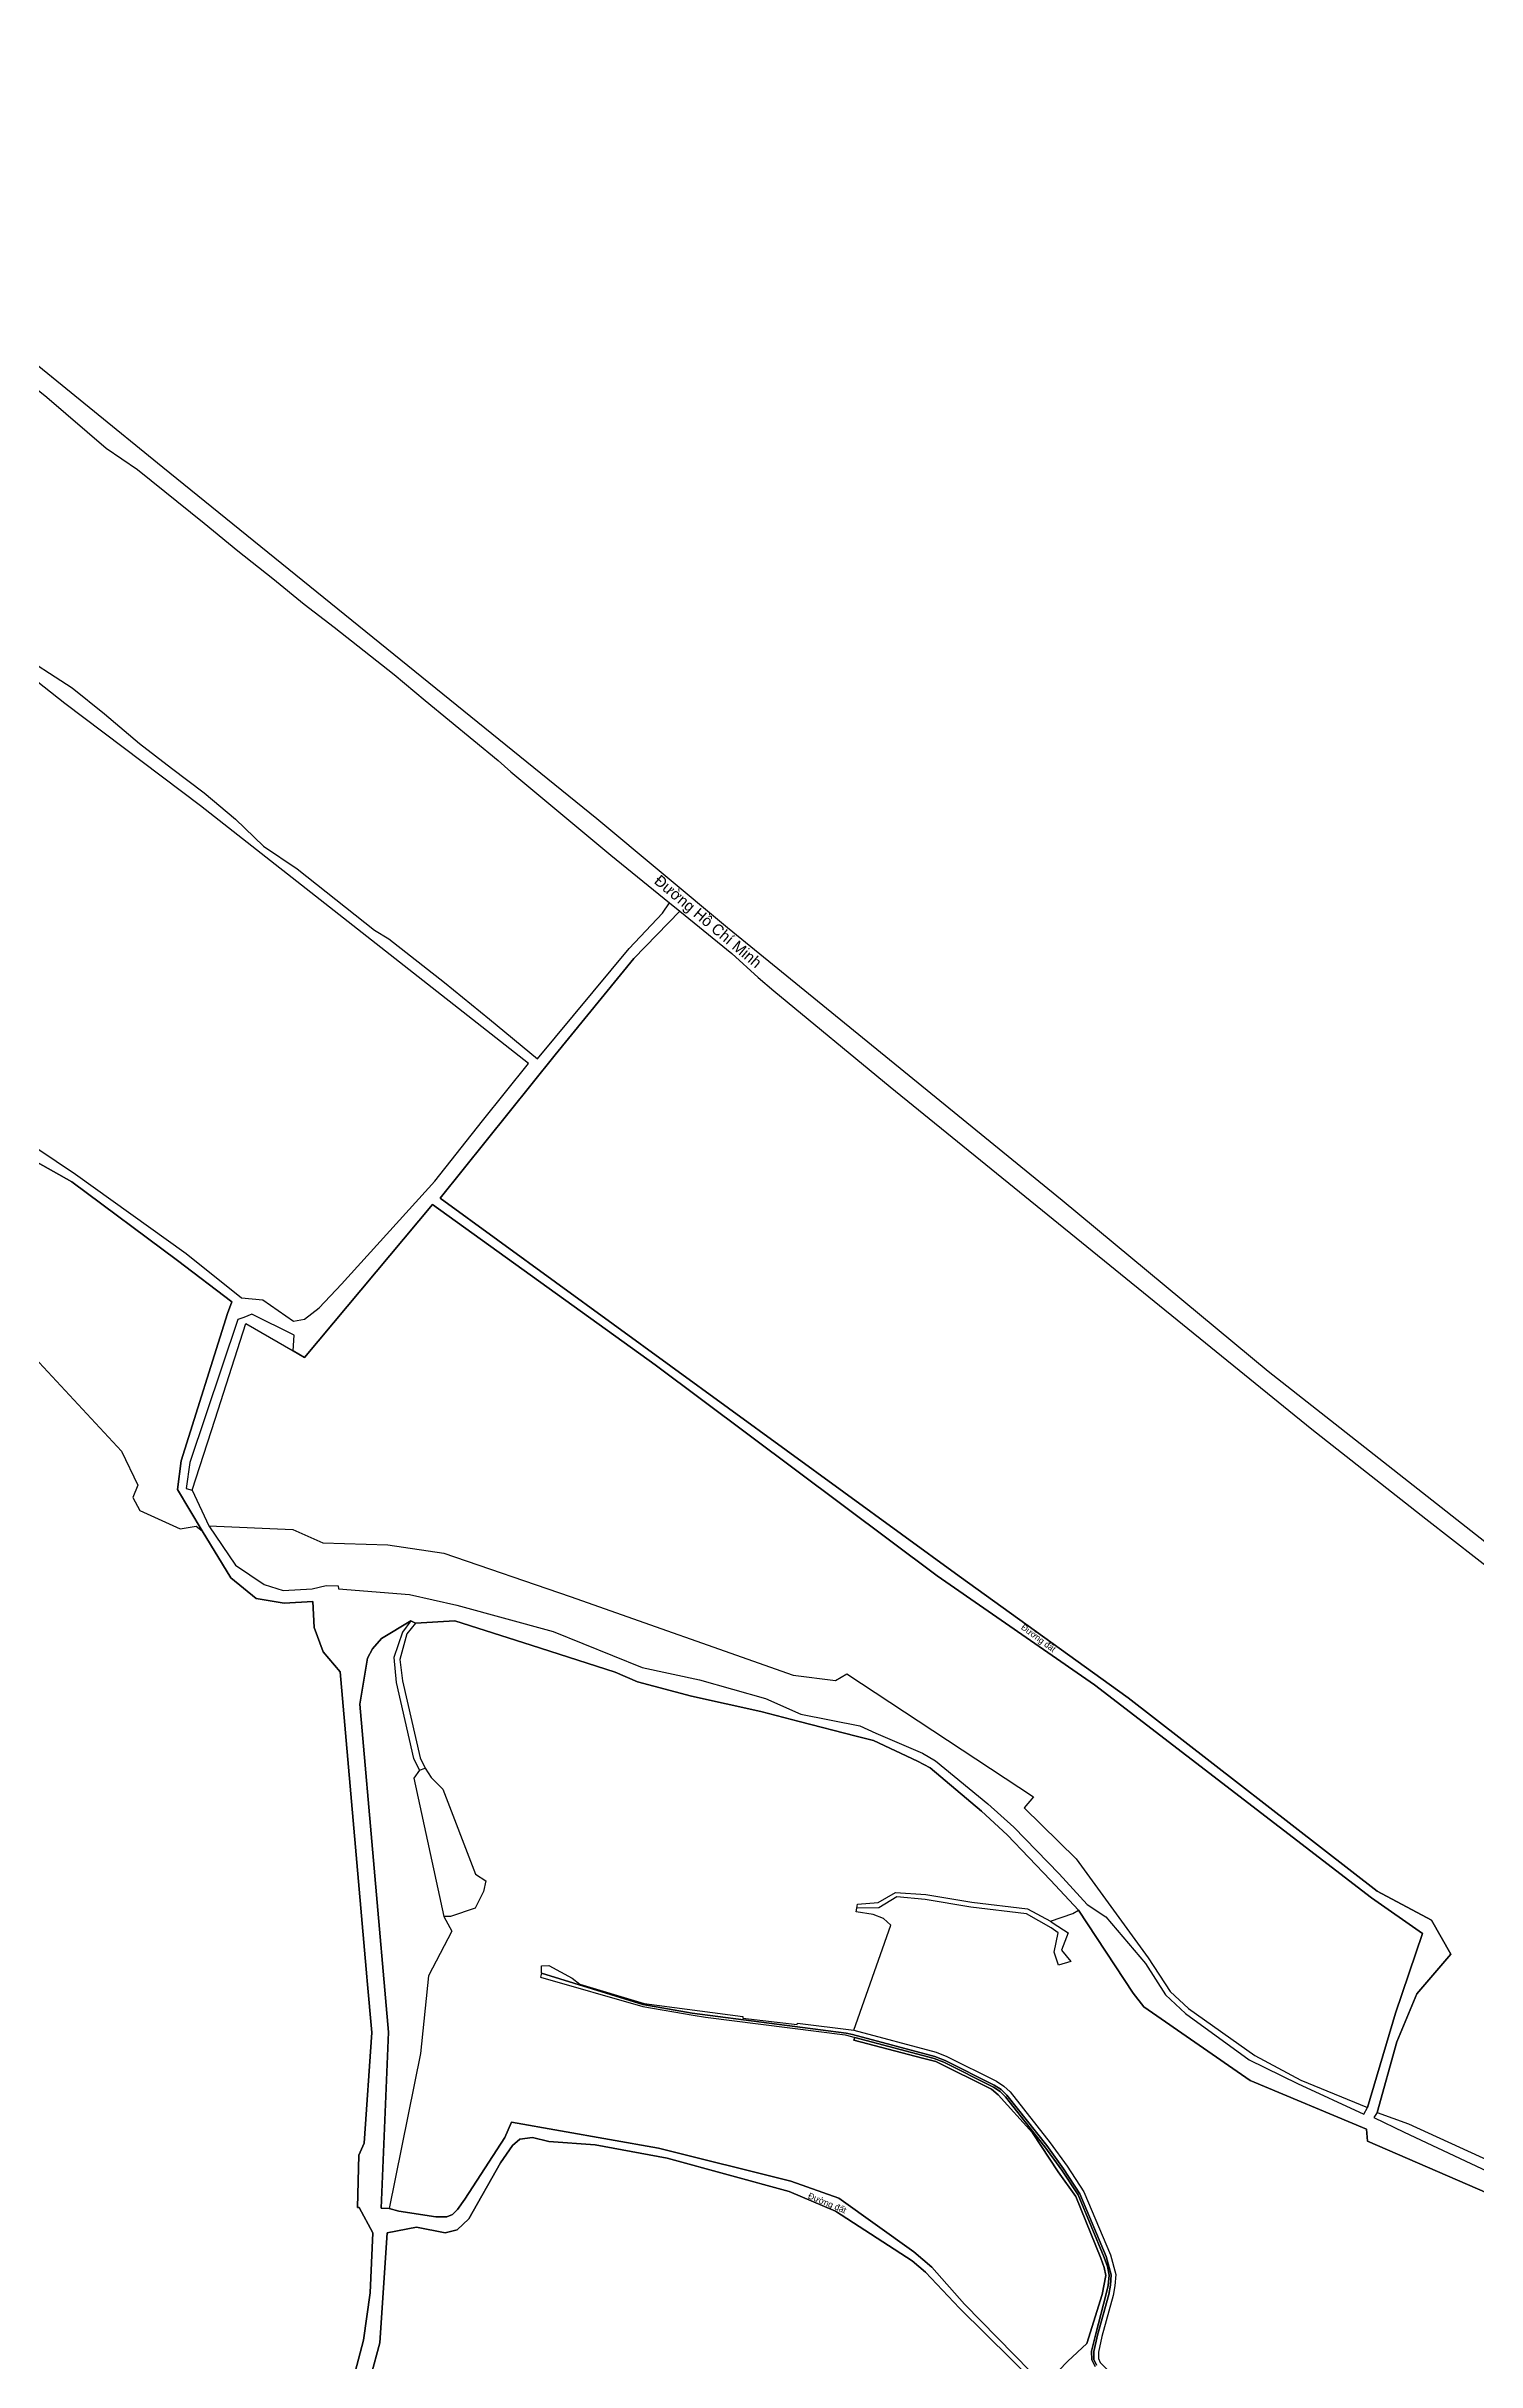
# Model space of a CAD drawing. Extents: x 548434 to 553028, y 1835329 to 1842282.
# Drawn here: x 550981 to 551475, y 1840261 to 1841060 of the extents above; entities that cross this region are included whole.
import ezdxf

# ---------------------------------------------------------------- set-up
doc = ezdxf.new("R2010")
doc.units = 0
doc.layers.add('Level 30', color=7, linetype='Continuous')
doc.layers.add('Level 5', color=7, linetype='Continuous')

msp = doc.modelspace()

# ---------------------------------------------------------------- linework, layer by layer
at = {"layer": 'Level 30'}
for p, q in [((551196.14, 1840764.7), (551199.67, 1840761.8)), ((551031.29, 1840561.93), (551037.11, 1840549.53)), ((551106.86, 1840516.73), (551108.43, 1840515.94)), ((551109.86, 1840465.23), (551111.76, 1840465.92))]:
    msp.add_line(p, q, dxfattribs=at)
for points in [[(549853.1, 1841859.96), (550014.42, 1841724.51), (550204.08, 1841572.5), (550314.6, 1841485.03), (550337.63, 1841466.92), (550526.39, 1841317.04), (550664.92, 1841204.56), (550710.99, 1841167.64), (550814.61, 1841084.02), (550868.57, 1841039.41), (551021.2, 1840915.07), (551170.99, 1840793.79), (551216.15, 1840756.13), (551331.64, 1840662.06), (551402.82, 1840602.97), (551491.07, 1840533.55), (551570.46, 1840470.14), (551648.24, 1840409.17), (551688.16, 1840378.44), (551725.37, 1840347.81), (551873.45, 1840232.8)], [(550949.96, 1840964.42), (550981.13, 1840939.26), (551001.64, 1840921.71), (551012.47, 1840914.27), (551035.47, 1840895.74), (551047.06, 1840886.25), (551059.2, 1840876.69), (551070.04, 1840867.86), (551080.35, 1840859.84), (551101.11, 1840843.49), (551111.74, 1840834.56), (551136.98, 1840813.84), (551141.38, 1840809.91), (551175.88, 1840781.12), (551196.14, 1840764.7)], [(550943.93, 1840702.64), (550991.04, 1840671.03), (551029.23, 1840643.58), (551048.32, 1840628.34), (551055.7, 1840627.6), (551066.36, 1840620.26), (551070.06, 1840620.92), (551075.12, 1840624.78), (551082.94, 1840632.98), (551115.09, 1840668.55), (551131.5, 1840689.35), (551147.38, 1840709.18), (551034.17, 1840798.22), (550987.34, 1840833.57), (550914.85, 1840890.69)], [(551147.38, 1840709.18), (551034.17, 1840798.22), (550987.34, 1840833.57), (550914.85, 1840890.69)], [(550970.06, 1840851.81), (550989.95, 1840838.88), (551001.02, 1840829.97), (551013.12, 1840819.73), (551024.17, 1840811.14), (551035.48, 1840802.7), (551046.29, 1840793.54), (551055.92, 1840784.27), (551067.59, 1840776.42), (551094.31, 1840755.24), (551099.25, 1840752.22), (551118.46, 1840737.14), (551134.02, 1840724.49), (551150.52, 1840710.82), (551182.23, 1840748.93), (551193.67, 1840761.17), (551196.14, 1840764.7)], [(550970.06, 1840851.81), (550989.95, 1840838.88), (551001.02, 1840829.97), (551013.12, 1840819.73), (551024.17, 1840811.14), (551035.48, 1840802.7), (551046.29, 1840793.54), (551055.92, 1840784.27), (551067.59, 1840776.42), (551094.31, 1840755.24), (551099.25, 1840752.22), (551118.46, 1840737.14), (551134.02, 1840724.49), (551150.52, 1840710.82), (551182.23, 1840748.93), (551193.67, 1840761.17), (551196.14, 1840764.7)], [(551196.14, 1840764.7), (551199.67, 1840761.8), (551183.8, 1840745.41), (551156.6, 1840712.23), (551117, 1840662.7), (551296.12, 1840532.21), (551354.44, 1840490.14), (551440.43, 1840423.43), (551459.1, 1840413.38), (551465.82, 1840401.65), (551454.04, 1840387.99), (551447.22, 1840371.4), (551440.36, 1840347.03), (551439.28, 1840345.22), (551449.76, 1840340.2), (551495.74, 1840318.51)], [(551440.36, 1840347.03), (551447.22, 1840371.4), (551454.04, 1840387.99), (551465.82, 1840401.65), (551459.1, 1840413.38), (551440.43, 1840423.43), (551354.44, 1840490.14), (551296.12, 1840532.21), (551117, 1840662.7), (551156.6, 1840712.23), (551183.8, 1840745.41), (551199.67, 1840761.8)], [(551199.67, 1840761.8), (551217.6, 1840747.23), (551226.77, 1840738.9), (551232.13, 1840734.28), (551272.31, 1840701.17), (551417.84, 1840582.88), (551457.17, 1840552.03), (551483.82, 1840531.31), (551495.21, 1840521.83), (551507.95, 1840511.03), (551537.18, 1840488.37), (551544.83, 1840481.9), (551561.72, 1840468.55), (551568.13, 1840463.69), (551579.32, 1840455.76), (551612.89, 1840429.11)], [(550943.93, 1840702.64), (550991.04, 1840671.03), (551029.23, 1840643.58), (551048.32, 1840628.34), (551055.7, 1840627.6), (551066.36, 1840620.26), (551070.06, 1840620.92), (551075.12, 1840624.78), (551082.94, 1840632.98), (551115.09, 1840668.55), (551131.5, 1840689.35), (551147.38, 1840709.18)], [(551087.58, 1840257.47), (551090.53, 1840268.36), (551092.73, 1840284.69), (551093.67, 1840305.39), (551089.01, 1840314.17), (551088.39, 1840314.17), (551088.92, 1840332.26), (551090.73, 1840336.4), (551093.32, 1840374.55), (551091.79, 1840392.49), (551091.65, 1840393.81), (551082.45, 1840499.14), (551076.61, 1840506.04), (551073.49, 1840514.44), (551073, 1840523.43), (551063.04, 1840522.82), (551053.38, 1840524.49), (551044.7, 1840531.62), (551034.75, 1840547.8), (551026.22, 1840562.1), (551027.57, 1840572.05), (551043.56, 1840622.82), (551044.98, 1840626.89), (551026.23, 1840641.17), (550989.82, 1840668.34), (550975.31, 1840676.53)], [(550975.31, 1840676.53), (550989.82, 1840668.34), (551026.23, 1840641.17), (551044.98, 1840626.89), (551043.56, 1840622.82), (551027.57, 1840572.05), (551026.22, 1840562.1), (551034.75, 1840547.8)], [(551066.21, 1840610.04), (551070.15, 1840607.73), (551114.28, 1840660.5), (551191.19, 1840605.11), (551288.45, 1840532.26), (551342.86, 1840494.6), (551438.49, 1840421.07), (551456.04, 1840408.84), (551446.73, 1840381.23), (551437.06, 1840348.73)], [(550952.99, 1840633.31), (551006.99, 1840575.37), (551012.56, 1840563.56), (551010.88, 1840559.29), (551013.22, 1840554.82), (551027.2, 1840548.57), (551032.69, 1840549.49), (551034.75, 1840547.8)], [(551066.21, 1840610.04), (551066.52, 1840615.38), (551051.92, 1840622.62), (551049.15, 1840621.48), (551047.06, 1840620.85), (551030.57, 1840571.4), (551029.22, 1840562.49), (551031.29, 1840561.93)], [(551031.29, 1840561.93), (551039.33, 1840586.34), (551049.9, 1840619.46), (551066.21, 1840610.04)], [(551034.75, 1840547.8), (551044.7, 1840531.62), (551053.38, 1840524.49), (551063.04, 1840522.82), (551073, 1840523.43), (551073.49, 1840514.44), (551076.61, 1840506.04), (551082.45, 1840499.14), (551091.65, 1840393.81), (551091.79, 1840392.49), (551093.32, 1840374.55), (551090.73, 1840336.4), (551088.92, 1840332.26), (551088.39, 1840314.17), (551089.01, 1840314.17), (551093.67, 1840305.39), (551092.73, 1840284.69), (551090.53, 1840268.36), (551087.58, 1840257.47), (551082.01, 1840238.97), (551081.3667, 1840231.8023)], [(551037.11, 1840549.53), (551066.12, 1840548.3), (551076.44, 1840543.63), (551098.86, 1840543.01), (551118.2, 1840540.1), (551161.85, 1840525.11), (551238.84, 1840498), (551253.43, 1840496.18), (551257.28, 1840498.42), (551321.76, 1840456), (551318.544, 1840452.234), (551336.45, 1840434.6), (551361.33, 1840400.44), (551368.98, 1840388.72), (551375.21, 1840382.9), (551398.13, 1840366.63), (551414.04, 1840358.14), (551437.06, 1840348.73)], [(551037.11, 1840549.53), (551046.24, 1840536.02), (551056.23, 1840529.35), (551062.8, 1840527.2), (551072.7, 1840527.84), (551077.64, 1840529), (551081.72, 1840528.86), (551081.83, 1840527.85), (551106.38, 1840525.85), (551122.75, 1840522.12), (551155.9, 1840513.07), (551186.7, 1840500.69), (551206.46, 1840496.37), (551229.24, 1840489.98), (551241.41, 1840484.5), (551261.82, 1840480.46), (551267.35, 1840477.95), (551283.39, 1840471.04), (551287.92, 1840468.4), (551305.95, 1840453.6), (551314.99, 1840445.54), (551330.63, 1840429.38), (551340.23, 1840418.78), (551346.74, 1840414.57), (551360.48, 1840398.44), (551367.27, 1840387.61), (551374.19, 1840381.18), (551396.19, 1840365.11), (551412.86, 1840356.94), (551435.83, 1840346.4), (551437.06, 1840348.73)], [(551356.2, 1840388.16), (551337.34, 1840416.8), (551327.63, 1840427.22), (551312.66, 1840442.84), (551303.82, 1840451.05), (551286.04, 1840465.95), (551281.66, 1840468.31), (551266.55, 1840475.38), (551260.55, 1840476.97), (551240.83, 1840481.96), (551227.69, 1840485.44), (551203.73, 1840490.78), (551185.1, 1840495.64), (551177.41, 1840498.98), (551148.38, 1840508.33), (551122.02, 1840516.7), (551108.43, 1840515.94), (551106.86, 1840516.73), (551096.72, 1840510.62), (551093.56, 1840507.04), (551091.87, 1840503.91), (551089.22, 1840487.92), (551099.1, 1840374.7), (551096.5708, 1840313.94), (551099.39, 1840313.86), (551102.69, 1840312.96), (551115.45, 1840310.98), (551119.26, 1840310.91), (551121.15, 1840311.78), (551122.88, 1840313.44), (551125.5, 1840317.03), (551139.32, 1840338.32), (551141.59, 1840343.59), (551192.26, 1840334.61), (551238.04, 1840323.26), (551254.53, 1840317.4), (551280.45, 1840298.91), (551286.62, 1840293.57), (551297.9, 1840280.77), (551320.72, 1840257.59)], [(551099.39, 1840313.86), (551096.5708, 1840313.94), (551099.1, 1840374.7), (551089.22, 1840487.92), (551091.87, 1840503.91), (551093.56, 1840507.04), (551096.72, 1840510.62), (551106.86, 1840516.73)], [(551106.86, 1840516.73), (551103.93, 1840512.86), (551100.98, 1840504.09), (551101.72, 1840495.51), (551107.76, 1840469.17), (551109.86, 1840465.23)], [(551108.43, 1840515.94), (551105.45, 1840512.28), (551103.02, 1840503.37), (551103.99, 1840496), (551110, 1840469.46), (551111.76, 1840465.92)], [(551108.43, 1840515.94), (551122.02, 1840516.7), (551148.38, 1840508.33), (551177.41, 1840498.98), (551185.1, 1840495.64), (551203.73, 1840490.78), (551227.69, 1840485.44), (551240.83, 1840481.96), (551260.55, 1840476.97), (551266.55, 1840475.38), (551281.66, 1840468.31), (551286.04, 1840465.95), (551303.82, 1840451.05), (551312.66, 1840442.84), (551327.63, 1840427.22), (551337.34, 1840416.8)], [(551109.86, 1840465.23), (551107.88, 1840462.41), (551118.22, 1840414.63)], [(551111.76, 1840465.92), (551113.8, 1840462.71), (551117.82, 1840458.62), (551129.16, 1840429.31), (551132.71, 1840426.94), (551131.9, 1840423.31), (551129.02, 1840417.52), (551120.53, 1840414.68), (551118.22, 1840414.63)], [(551260.73, 1840417.59), (551260.96, 1840418.94), (551268.12, 1840419.53), (551274.16, 1840422.98), (551284.56, 1840422.29), (551300.44, 1840419.63), (551319.74, 1840417.27), (551327.68, 1840413.04)], [(551327.68, 1840413.04), (551328.5, 1840412.35), (551333.69, 1840409.04), (551331.37, 1840403.01), (551334.67, 1840399.15), (551330.41, 1840397.83), (551328.84, 1840402.35), (551330.3, 1840409.03), (551327.88, 1840410.71), (551319.34, 1840415.53), (551300.15, 1840417.85), (551284.36, 1840420.56), (551274.6, 1840421.43), (551268.37, 1840417.7), (551260.73, 1840417.59)], [(551118.22, 1840414.63), (551120.94, 1840409.56), (551112.95, 1840394.21), (551110.13, 1840367.3), (551099.39, 1840313.86)], [(551259.76, 1840375.42), (551272.5, 1840411.7), (551269.94, 1840413.92), (551266.42, 1840415.3), (551260.51, 1840416.31), (551260.73, 1840417.59)], [(551327.68, 1840413.04), (551335.36, 1840415.71), (551337.34, 1840416.8)], [(551337.34, 1840416.8), (551356.2, 1840388.16), (551359.85, 1840383.45), (551396.5, 1840358.02), (551436.71, 1840341.21), (551437.05, 1840337.04), (551485.36, 1840316.17), (551502.75, 1840308.17), (551555.02, 1840280.41), (551573.65, 1840254.89), (551540.6, 1840219.85), (551521.15, 1840200.4), (551516.28, 1840198.85), (551510.66, 1840192.04), (551502.47, 1840182.58)], [(551343.51, 1840259.78), (551342.62, 1840261.68), (551342.61, 1840264.4), (551343.9, 1840270.04), (551347.74, 1840284.11), (551348.36, 1840287.38), (551348.6, 1840290.87), (551346.87, 1840297.31), (551337.8, 1840318.89), (551332.16, 1840327.54), (551326.32, 1840335.55), (551312.6, 1840353.01), (551310.56, 1840354.89), (551308.23, 1840356.45), (551291.27, 1840364.95), (551287.67, 1840366.3), (551259.26, 1840373.96), (551257.06, 1840374.42), (551203.99, 1840381.28), (551186.91, 1840384.22), (551151.98, 1840395.14), (551151.89, 1840397.59), (551154.48, 1840397.73), (551162.51, 1840393.39), (551165.18, 1840391.32), (551187.36, 1840384.66), (551221.41, 1840380.14), (551221.41, 1840379.56), (551240.21, 1840377.35), (551240.29, 1840377.88), (551259.76, 1840375.42), (551288.14, 1840367.77), (551291.89, 1840366.36), (551309.01, 1840357.78), (551311.52, 1840356.1), (551313.73, 1840354.06), (551327.55, 1840336.48), (551333.43, 1840328.41), (551339.17, 1840319.61), (551348.33, 1840297.81), (551350.15, 1840291.02), (551349.89, 1840287.18), (551349.24, 1840283.76), (551345.39, 1840269.67), (551344.15, 1840264.23), (551344.16, 1840262.03), (551344.79, 1840260.68)], [(551151.98, 1840395.14), (551151.89, 1840397.59), (551154.48, 1840397.73), (551162.51, 1840393.39), (551165.18, 1840391.32), (551187.36, 1840384.66), (551221.41, 1840380.14), (551221.41, 1840379.56), (551240.21, 1840377.35), (551240.29, 1840377.88), (551259.76, 1840375.42)], [(551151.98, 1840395.14), (551151.61, 1840393.74), (551186.95, 1840383.54), (551204.3, 1840380.53), (551208.49, 1840379.94), (551256.8, 1840373.75), (551258.92, 1840373.25), (551260.1, 1840372.91)], [(551151.98, 1840395.14), (551186.91, 1840384.22), (551203.99, 1840381.28), (551257.06, 1840374.42), (551259.26, 1840373.96), (551287.67, 1840366.3), (551291.27, 1840364.95), (551308.23, 1840356.45), (551310.56, 1840354.89), (551312.6, 1840353.01), (551326.32, 1840335.55), (551332.16, 1840327.54), (551337.8, 1840318.89), (551346.87, 1840297.31), (551348.6, 1840290.87), (551348.36, 1840287.38), (551347.74, 1840284.11), (551343.9, 1840270.04), (551342.61, 1840264.4), (551342.62, 1840261.68), (551343.51, 1840259.78)], [(551573.65, 1840254.89), (551555.02, 1840280.41), (551502.75, 1840308.17), (551485.36, 1840316.17), (551437.05, 1840337.04), (551436.71, 1840341.21), (551396.5, 1840358.02), (551359.85, 1840383.45), (551356.2, 1840388.16)], [(551259.76, 1840375.42), (551288.14, 1840367.77), (551291.89, 1840366.36), (551309.01, 1840357.78), (551311.52, 1840356.1), (551313.73, 1840354.06), (551327.55, 1840336.48), (551333.43, 1840328.41), (551339.17, 1840319.61), (551348.33, 1840297.81), (551350.15, 1840291.02), (551349.89, 1840287.18), (551349.24, 1840283.76), (551345.39, 1840269.67), (551344.15, 1840264.23), (551344.16, 1840262.03), (551344.79, 1840260.68), (551347.22, 1840258.23), (551401.92, 1840209.39), (551405.26, 1840206.92)], [(551327.31, 1840254.53), (551333.66, 1840261.14), (551340.13, 1840267.26), (551345.51, 1840284.1), (551346.72, 1840290.75), (551346.16, 1840293.5), (551345.06, 1840296.72), (551336.43, 1840317.95), (551330.29, 1840326.5), (551321.37, 1840339.97), (551309.51, 1840353.1), (551307.23, 1840354.99), (551288.08, 1840364.56), (551283.42, 1840365.7), (551259.77, 1840371.92), (551260.1, 1840372.91), (551287.45, 1840365.59), (551290.79, 1840364.35), (551307.91, 1840355.78), (551310.2, 1840354.25), (551312.11, 1840352.38), (551325.67, 1840335.09), (551331.54, 1840327.1), (551337.16, 1840318.49), (551346.17, 1840296.92), (551347.31, 1840293.8), (551347.83, 1840290.83), (551347.48, 1840287.21), (551346.9, 1840284.38), (551343.25, 1840270.6), (551341.8, 1840264.62), (551341.88, 1840261.58), (551343.03, 1840259.23)], [(551260.1, 1840372.91), (551259.77, 1840371.92), (551283.42, 1840365.7), (551288.08, 1840364.56), (551307.23, 1840354.99), (551309.51, 1840353.1), (551321.37, 1840339.97), (551330.29, 1840326.5), (551336.43, 1840317.95), (551345.06, 1840296.72), (551346.16, 1840293.5), (551346.72, 1840290.75), (551345.51, 1840284.1), (551340.13, 1840267.26), (551333.66, 1840261.14), (551327.31, 1840254.53)], [(551343.03, 1840259.23), (551341.88, 1840261.58), (551341.8, 1840264.62), (551343.25, 1840270.6), (551346.9, 1840284.38), (551347.48, 1840287.21), (551347.83, 1840290.83), (551347.31, 1840293.8), (551346.17, 1840296.92), (551337.16, 1840318.49), (551331.54, 1840327.1), (551325.67, 1840335.09), (551312.11, 1840352.38), (551310.2, 1840354.25), (551307.91, 1840355.78), (551290.79, 1840364.35), (551287.45, 1840365.59), (551260.1, 1840372.91)], [(551320.72, 1840257.59), (551297.9, 1840280.77), (551286.62, 1840293.57), (551280.45, 1840298.91), (551254.53, 1840317.4), (551238.04, 1840323.26), (551192.26, 1840334.61), (551141.59, 1840343.59), (551139.32, 1840338.32), (551125.5, 1840317.03), (551122.88, 1840313.44), (551121.15, 1840311.78), (551119.26, 1840310.91), (551115.45, 1840310.98), (551102.69, 1840312.96), (551099.39, 1840313.86)], [(551440.36, 1840347.03), (551439.28, 1840345.22), (551449.76, 1840340.2), (551495.74, 1840318.51), (551557.06, 1840284.41), (551584.94, 1840264.4)], [(551440.36, 1840347.03), (551451.2, 1840343.12), (551500, 1840320.75), (551525.42, 1840308.95), (551560.48, 1840289.22), (551586.71, 1840268.01)], [(551093.05, 1840255.9), (551096.12, 1840267.45), (551098.69, 1840305.43), (551108.78, 1840307.35), (551118.71, 1840305.41), (551122.77, 1840306.41), (551126.83, 1840310.31), (551137.73, 1840329.64), (551141.88, 1840335.6), (551144.4, 1840337.81), (551148.81, 1840338.35), (551154.48, 1840336.94), (551170.4, 1840335.86), (551195.32, 1840331.21), (551237.39, 1840319.72), (551253.36, 1840312.96), (551279.87, 1840295.73), (551284.45, 1840291.8), (551296.21, 1840279.42), (551323.1, 1840252.78)], [(551323.1, 1840252.78), (551296.21, 1840279.42), (551284.45, 1840291.8), (551279.87, 1840295.73), (551253.36, 1840312.96), (551237.39, 1840319.72), (551195.32, 1840331.21), (551170.4, 1840335.86), (551154.48, 1840336.94), (551148.81, 1840338.35), (551144.4, 1840337.81), (551141.88, 1840335.6), (551137.73, 1840329.64), (551126.83, 1840310.31)], [(551126.83, 1840310.31), (551122.77, 1840306.41), (551118.71, 1840305.41), (551108.78, 1840307.35), (551098.69, 1840305.43), (551096.12, 1840267.45), (551093.05, 1840255.9)]]:
    msp.add_lwpolyline(points, dxfattribs=at)
msp.add_lwpolyline([(551070.15, 1840607.73), (551066.21, 1840610.04), (551066.52, 1840615.38), (551051.92, 1840622.62), (551049.15, 1840621.48), (551047.06, 1840620.85), (551030.57, 1840571.4), (551029.22, 1840562.49), (551031.29, 1840561.93), (551037.11, 1840549.53), (551046.24, 1840536.02), (551056.23, 1840529.35), (551062.8, 1840527.2), (551072.7, 1840527.84), (551077.64, 1840529), (551081.72, 1840528.86), (551081.83, 1840527.85), (551106.38, 1840525.85), (551122.75, 1840522.12), (551155.9, 1840513.07), (551186.7, 1840500.69), (551206.46, 1840496.37), (551229.24, 1840489.98), (551241.41, 1840484.5), (551261.82, 1840480.46), (551267.35, 1840477.95), (551283.39, 1840471.04), (551287.92, 1840468.4), (551305.95, 1840453.6), (551314.99, 1840445.54), (551330.63, 1840429.38), (551340.23, 1840418.78), (551346.74, 1840414.57), (551360.48, 1840398.44), (551367.27, 1840387.61), (551374.19, 1840381.18), (551396.19, 1840365.11), (551412.86, 1840356.94), (551435.83, 1840346.4), (551437.06, 1840348.73), (551446.73, 1840381.23), (551456.04, 1840408.84), (551438.49, 1840421.07), (551342.86, 1840494.6), (551288.45, 1840532.26), (551191.19, 1840605.11), (551114.28, 1840660.5)], close=True, dxfattribs=at)

# ---------------------------------------------------------------- texts
at = {"layer": 'Level 5'}
for s, height, rotation, p in [('Đường Hồ Chí Minh', 3.848028, 319.8684194, (551190.504, 1840771.701)), ('Đường đất', 2.15647, 323.3611806, (551317.258, 1840514.092)), ('Đường đất', 2.15647, 337.4144306, (551243.708, 1840317.421))]:
    msp.add_text(s, height=height, rotation=rotation, dxfattribs=at).set_placement(p)

doc.saveas('drawing.dxf')
